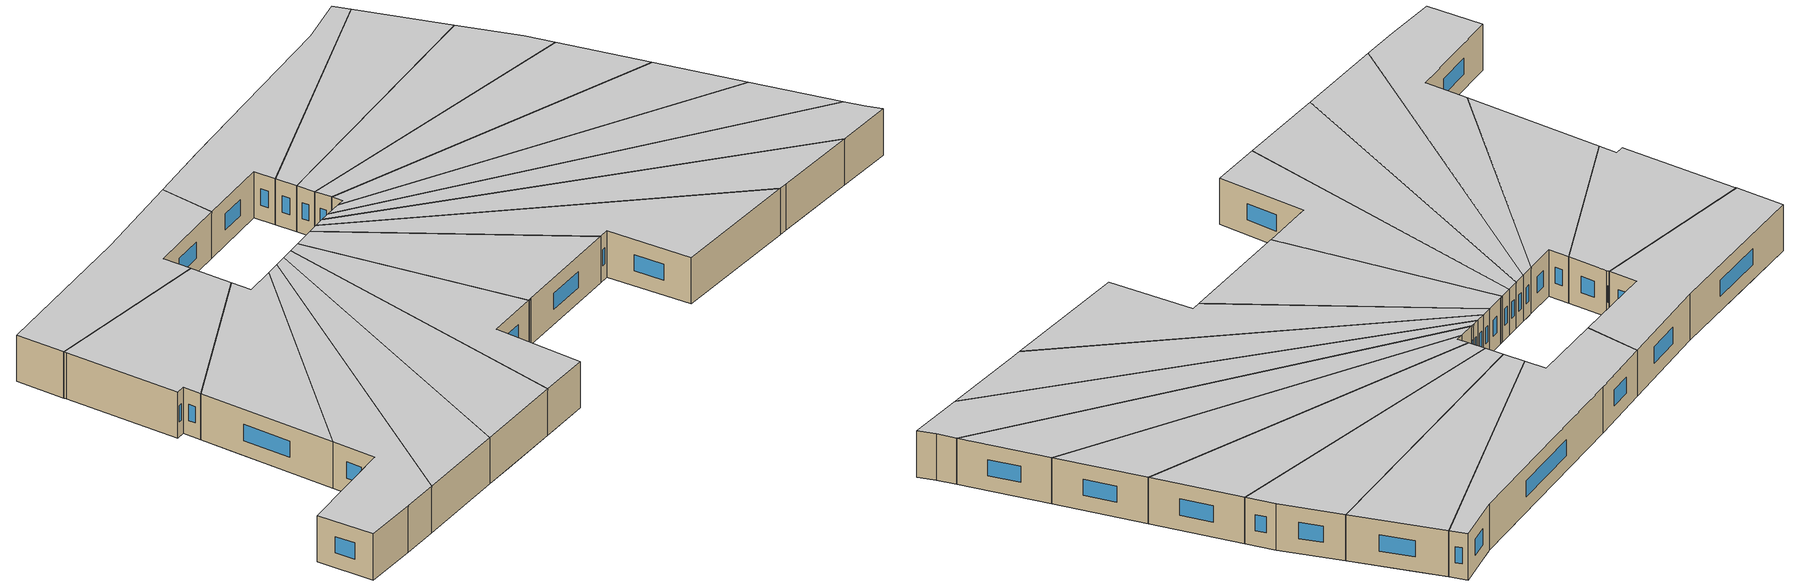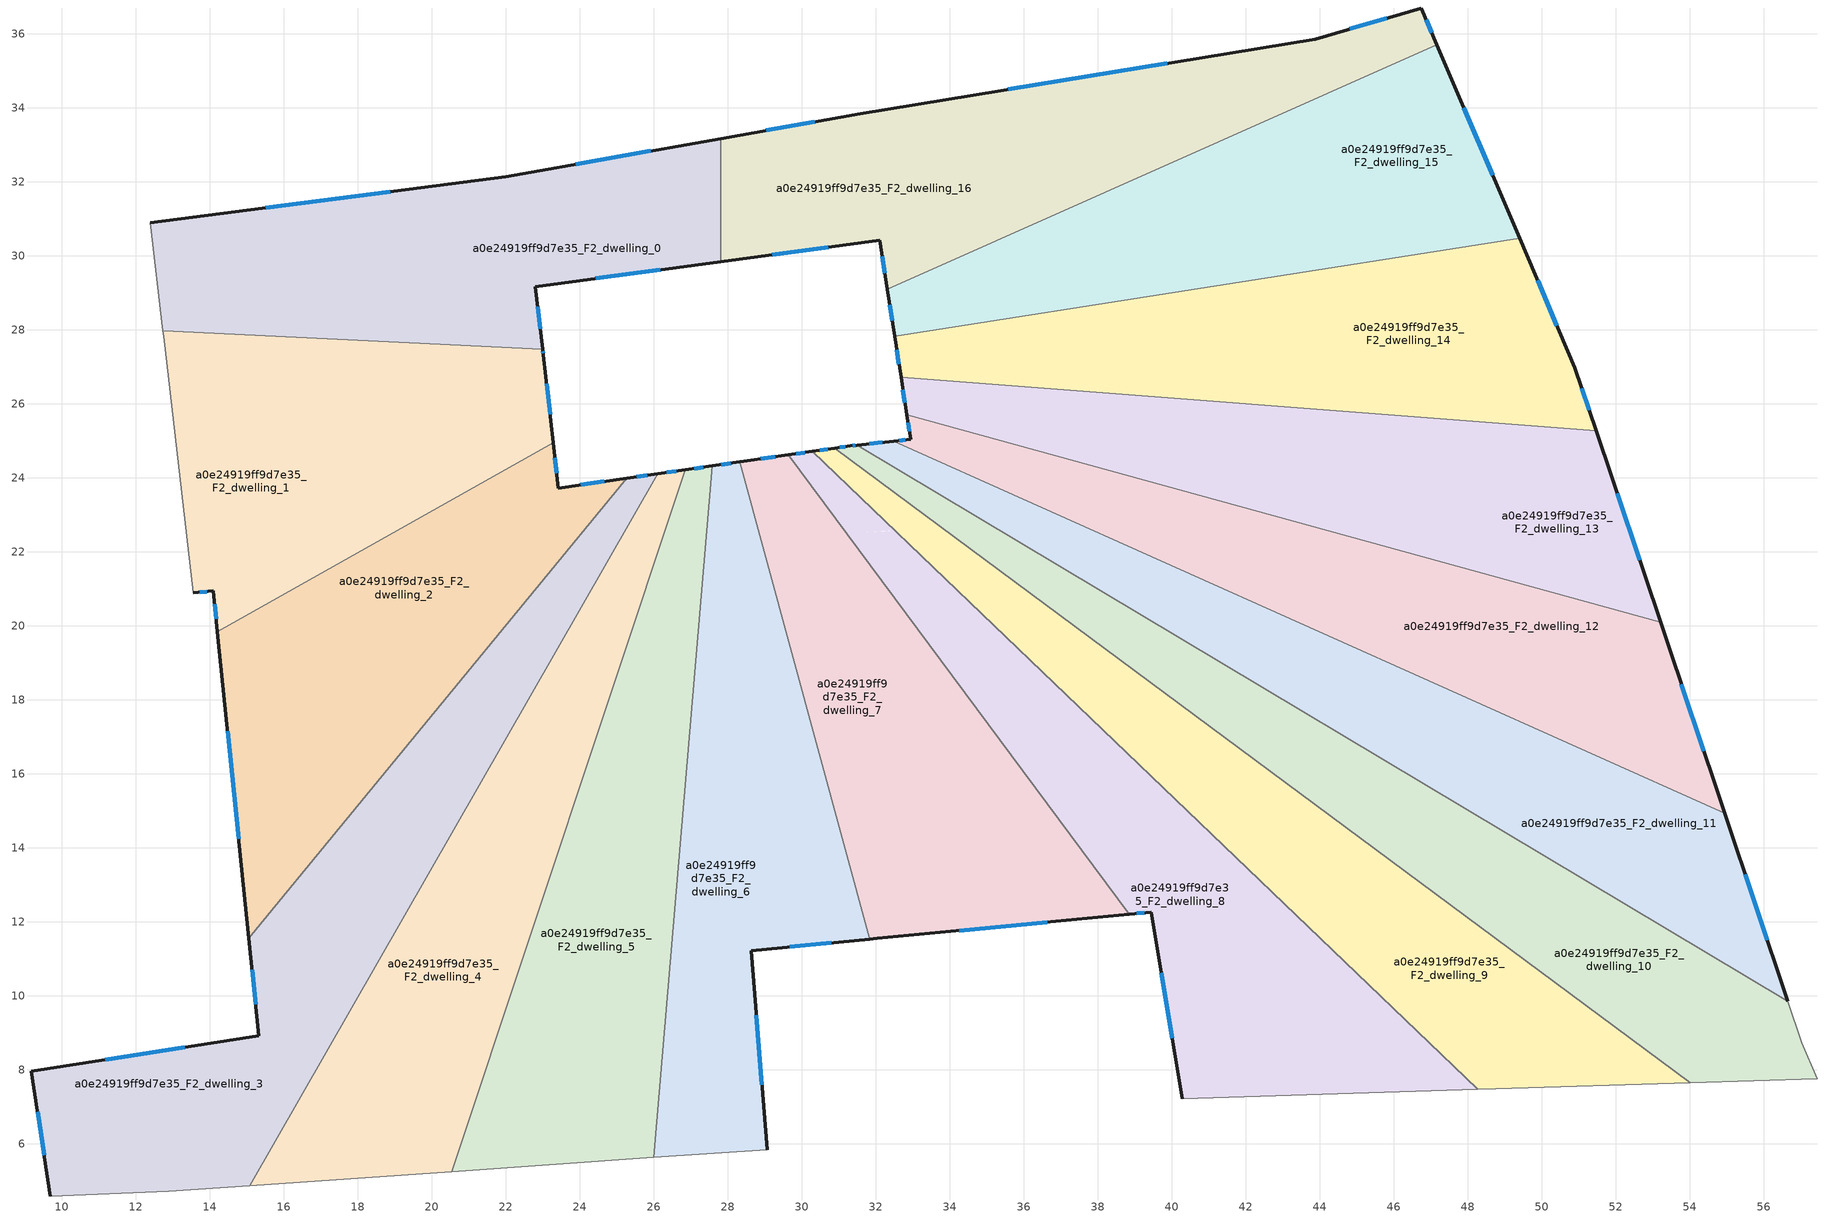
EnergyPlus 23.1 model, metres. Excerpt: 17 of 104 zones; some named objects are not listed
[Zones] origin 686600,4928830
a0e24919ff9d7e35_F2_dwelling_0
 floor to a0e24919ff9d7e35_F1_dwelling_4 (EU_floor_Construction): 26.45,32.93 26.67,29.69 22.8,29.17 22.99,27.47 20.85,27.58 20.55,31.95 21.99,32.14 z6
 floor to a0e24919ff9d7e35_F1_dwelling_0 (EU_floor_Construction): 16.49,31.42 16.74,27.77 12.73,27.97 12.39,30.89 z6
 floor to a0e24919ff9d7e35_F1_dwelling_8 (EU_floor_Construction): 27.81,33.17 27.81,29.84 26.67,29.69 26.45,32.93 z6
 floor to a0e24919ff9d7e35_F1_dwelling_2 (EU_floor_Construction): 20.55,31.95 20.85,27.58 16.74,27.77 16.49,31.42 z6
 wall outside (EU_wall_Construction): 27.81,33.17 21.99,32.14 12.39,30.89 / 22.99,27.47 22.8,29.17 27.81,29.84 z6:9
 wall to a0e24919ff9d7e35_F2_dwelling_16 (EU_wall_Construction): 27.81,29.84 27.81,33.17 z6:9
 wall to a0e24919ff9d7e35_F2_dwelling_1 (EU_wall_Construction): 12.73,27.97 22.99,27.47 z6:9
 wall adiabatic (EU_wall_Construction): 12.39,30.89 12.73,27.97 z6:9
 window (EU_Window_Construction): 18.87,31.73 15.52,31.3 / 25.92,32.84 23.88,32.48 / 24.43,29.39 26.18,29.62 / 22.93,28.02 22.86,28.62 z6.98:8.02
 ceiling to a0e24919ff9d7e35_F3_dwelling_0 (EU_floor_Construction): 27.81,29.84 27.81,33.17 21.99,32.14 12.39,30.89 12.73,27.97 22.99,27.47 22.8,29.17 z9
a0e24919ff9d7e35_F2_dwelling_1
 floor to a0e24919ff9d7e35_F1_dwelling_0 (EU_floor_Construction): 16.74,27.77 17.17,21.5 14.21,19.83 14.09,20.94 13.55,20.89 12.75,27.82 12.73,27.97 z6
 floor to a0e24919ff9d7e35_F1_dwelling_2 (EU_floor_Construction): 20.85,27.58 21.11,23.72 17.17,21.5 16.74,27.77 z6
 floor to a0e24919ff9d7e35_F1_dwelling_4 (EU_floor_Construction): 22.99,27.47 23,27.42 23.28,24.94 21.11,23.72 20.85,27.58 z6
 wall outside (EU_wall_Construction): 23.28,24.94 23.01,27.32 22.99,27.47 / 13.55,20.89 14.09,20.94 14.21,19.83 z6:9
 wall adiabatic (EU_wall_Construction): 12.73,27.97 12.75,27.82 13.55,20.89 z6:9
 wall to a0e24919ff9d7e35_F2_dwelling_2 (EU_wall_Construction): 14.21,19.83 23.28,24.94 z6:9
 window (EU_Window_Construction): 23.01,27.37 23,27.42 / 23.2,25.72 23.1,26.55 / 14.13,20.58 14.17,20.19 / 13.73,20.91 13.92,20.92 z6.98:8.02
 ceiling to a0e24919ff9d7e35_F3_dwelling_1 (EU_floor_Construction): 23.28,24.94 23.01,27.32 22.99,27.47 12.73,27.97 12.75,27.82 13.55,20.89 14.09,20.94 14.21,19.83 z9
a0e24919ff9d7e35_F2_dwelling_10
 floor to a0e24919ff9d7e35_F1_dwelling_17 (EU_floor_Construction): 56.65,9.85 57.03,8.73 57.45,7.75 54.02,7.65 49.45,11.04 49.23,14.29 z6
 floor to a0e24919ff9d7e35_F1_dwelling_16 (EU_floor_Construction): 49.23,14.29 49.45,11.04 45.47,13.99 45.28,16.65 z6
 floor to a0e24919ff9d7e35_F1_dwelling_13 (EU_floor_Construction): 45.28,16.65 45.47,13.99 41.43,16.99 41.29,19.03 z6
 floor to a0e24919ff9d7e35_F1_dwelling_11 (EU_floor_Construction): 41.29,19.03 41.43,16.99 36.89,20.35 36.79,21.72 z6
 floor to a0e24919ff9d7e35_F1_dwelling_9 (EU_floor_Construction): 35.07,22.75 33.78,22.66 31.95,24.02 32.84,24.08 z6
 floor adiabatic (EU_floor_Construction): 35.07,22.75 32.84,24.08 31.95,24.02 30.89,24.8 31.31,24.86 31.5,24.88 36.79,21.72 36.89,20.35 33.78,22.66 z6
 wall outside (EU_wall_Construction): 31.5,24.88 31.31,24.86 30.89,24.8 z6:9
 wall adiabatic (EU_wall_Construction): 54.02,7.65 57.45,7.75 57.03,8.73 56.66,9.85 z6:9
 wall to a0e24919ff9d7e35_F2_dwelling_9 (EU_wall_Construction): 30.89,24.8 54.02,7.65 z6:9
 wall to a0e24919ff9d7e35_F2_dwelling_11 (EU_wall_Construction): 56.66,9.85 31.5,24.88 z6:9
 window (EU_Window_Construction): 31.18,24.84 31.03,24.82 / 31.44,24.87 31.37,24.87 z6.98:8.02
 ceiling to a0e24919ff9d7e35_F3_dwelling_10 (EU_floor_Construction): 57.45,7.75 57.03,8.73 56.66,9.85 31.5,24.88 31.31,24.86 30.89,24.8 54.02,7.65 z9
a0e24919ff9d7e35_F2_dwelling_11
 floor to a0e24919ff9d7e35_F1_dwelling_16 (EU_floor_Construction): 52.88,15.86 49.14,15.6 49.23,14.29 45.28,16.65 45.19,18.01 47.69,18.18 z6
 floor to a0e24919ff9d7e35_F1_dwelling_17 (EU_floor_Construction): 54.95,14.93 56.65,9.85 49.23,14.29 49.14,15.6 52.88,15.86 z6
 floor to a0e24919ff9d7e35_F1_dwelling_15 (EU_floor_Construction): 47.69,18.18 45.19,18.01 45.1,19.34 z6
 floor to a0e24919ff9d7e35_F1_dwelling_9 (EU_floor_Construction): 37.18,22.89 35.07,22.75 32.84,24.08 34.3,24.18 z6
 floor to a0e24919ff9d7e35_F1_dwelling_13 (EU_floor_Construction): 45.1,19.34 45.28,16.65 41.29,19.03 41.15,21.11 z6
 floor to a0e24919ff9d7e35_F1_dwelling_11 (EU_floor_Construction): 41.15,21.11 41.29,19.03 36.79,21.72 36.76,22.21 38.43,22.33 z6
 floor to a0e24919ff9d7e35_F1_dwelling_10 (EU_floor_Construction): 38.43,22.33 36.76,22.21 36.79,21.72 35.07,22.75 37.18,22.89 z6
 floor to a0e24919ff9d7e35_F1_dwelling_8 (EU_floor_Construction): 34.3,24.18 32.84,24.08 31.5,24.88 32.49,24.99 z6
 wall outside (EU_wall_Construction): 32.49,24.99 31.5,24.88 / 56.66,9.85 54.95,14.93 z6:9
 wall to a0e24919ff9d7e35_F2_dwelling_12 (EU_wall_Construction): 54.95,14.93 32.49,24.99 z6:9
 window (EU_Window_Construction): 32.17,24.95 31.82,24.92 / 56.1,11.5 55.5,13.28 z6.98:8.02
 ceiling to a0e24919ff9d7e35_F3_dwelling_11 (EU_floor_Construction): 56.66,9.85 54.95,14.93 32.49,24.99 31.5,24.88 z9
a0e24919ff9d7e35_F2_dwelling_12
 floor to a0e24919ff9d7e35_F1_dwelling_15 (EU_floor_Construction): 53.21,20.09 53.72,18.59 47.69,18.18 45.1,19.34 44.94,21.63 47.09,21.78 z6
 floor to a0e24919ff9d7e35_F1_dwelling_16 (EU_floor_Construction): 53.72,18.59 54.6,15.97 52.88,15.86 47.69,18.18 z6
 floor to a0e24919ff9d7e35_F1_dwelling_9 (EU_floor_Construction): 40.99,23.46 41.01,23.15 37.18,22.89 34.3,24.18 36.61,24.34 36.59,24.67 z6
 floor to a0e24919ff9d7e35_F1_dwelling_17 (EU_floor_Construction): 54.6,15.97 54.95,14.93 52.88,15.86 z6
 floor to a0e24919ff9d7e35_F1_dwelling_12 (EU_floor_Construction): 44.89,22.38 44.95,21.58 41.13,21.32 40.99,23.46 z6
 floor to a0e24919ff9d7e35_F1_dwelling_11 (EU_floor_Construction): 41.05,22.51 41.15,21.11 38.43,22.33 z6
 floor to a0e24919ff9d7e35_F1_dwelling_8 (EU_floor_Construction): 36.59,24.67 36.61,24.34 34.3,24.18 32.49,24.99 32.94,25.04 32.84,25.7 z6
 floor to a0e24919ff9d7e35_F1_dwelling_13 (EU_floor_Construction): 44.95,21.58 45.1,19.34 41.15,21.11 41.13,21.32 z6
 floor to a0e24919ff9d7e35_F1_dwelling_10 (EU_floor_Construction): 41.01,23.15 41.05,22.51 38.43,22.33 37.18,22.89 z6
 floor to a0e24919ff9d7e35_F1_dwelling_14 (EU_floor_Construction): 47.09,21.78 44.94,21.63 44.89,22.38 z6
 wall outside (EU_wall_Construction): 32.84,25.7 32.94,25.04 32.49,24.99 / 54.95,14.93 53.21,20.09 z6:9
 wall to a0e24919ff9d7e35_F2_dwelling_13 (EU_wall_Construction): 53.21,20.09 32.84,25.7 z6:9
 window (EU_Window_Construction): 32.8,25.02 32.64,25.01 / 32.87,25.49 32.91,25.26 / 54.38,16.61 53.78,18.41 z6.98:8.02
 ceiling to a0e24919ff9d7e35_F3_dwelling_12 (EU_floor_Construction): 54.95,14.93 53.21,20.09 32.84,25.7 32.94,25.04 32.49,24.99 z9
a0e24919ff9d7e35_F2_dwelling_13
 floor to a0e24919ff9d7e35_F1_dwelling_15 (EU_floor_Construction): 51.47,25.27 53.21,20.09 47.09,21.78 48.71,21.89 48.46,25.5 z6
 floor to a0e24919ff9d7e35_F1_dwelling_9 (EU_floor_Construction): 40.81,26.09 40.99,23.46 36.59,24.67 36.47,26.42 z6
 floor adiabatic (EU_floor_Construction): 36.47,26.42 36.59,24.67 32.84,25.7 32.69,26.71 z6; 44.66,25.79 44.89,22.38 40.99,23.46 40.81,26.09 z6
 floor to a0e24919ff9d7e35_F1_dwelling_14 (EU_floor_Construction): 48.46,25.5 48.71,21.89 47.09,21.78 44.89,22.38 44.66,25.79 z6
 wall outside (EU_wall_Construction): 32.69,26.71 32.84,25.7 / 53.21,20.09 51.47,25.27 z6:9
 wall to a0e24919ff9d7e35_F2_dwelling_14 (EU_wall_Construction): 51.47,25.27 32.69,26.71 z6:9
 window (EU_Window_Construction): 32.74,26.38 32.79,26.03 / 52.65,21.77 52.04,23.59 z6.98:8.02
 ceiling to a0e24919ff9d7e35_F3_dwelling_13 (EU_floor_Construction): 53.21,20.09 51.47,25.27 32.69,26.71 32.84,25.7 z9
a0e24919ff9d7e35_F2_dwelling_14
 floor to a0e24919ff9d7e35_F1_dwelling_9 (EU_floor_Construction): 40.6,29.09 40.81,26.09 36.47,26.42 36.34,28.42 z6
 floor to a0e24919ff9d7e35_F1_dwelling_12 (EU_floor_Construction): 44.39,29.69 44.66,25.79 40.81,26.09 40.6,29.09 z6
 floor to a0e24919ff9d7e35_F1_dwelling_14 (EU_floor_Construction): 48.14,30.27 48.46,25.5 44.66,25.79 44.4,29.69 z6
 floor to a0e24919ff9d7e35_F1_dwelling_8 (EU_floor_Construction): 36.34,28.42 36.47,26.42 32.69,26.71 32.51,27.83 z6
 floor to a0e24919ff9d7e35_F1_dwelling_15 (EU_floor_Construction): 49.4,30.47 50.9,26.97 51.47,25.27 48.46,25.5 48.14,30.27 z6
 wall outside (EU_wall_Construction): 32.51,27.83 32.69,26.71 / 51.47,25.27 50.9,26.97 49.41,30.47 z6:9
 wall to a0e24919ff9d7e35_F2_dwelling_15 (EU_wall_Construction): 49.41,30.47 32.51,27.83 z6:9
 window (EU_Window_Construction): 32.57,27.46 32.63,27.07 / 50.42,28.11 49.89,29.33 / 51.29,25.82 51.09,26.42 z6.98:8.02
 ceiling to a0e24919ff9d7e35_F3_dwelling_14 (EU_floor_Construction): 51.47,25.27 50.9,26.97 49.41,30.47 32.51,27.83 32.69,26.71 z9
a0e24919ff9d7e35_F2_dwelling_15
 floor to a0e24919ff9d7e35_F1_dwelling_12 (EU_floor_Construction): 44.08,34.33 44.39,29.69 40.6,29.09 40.36,32.68 z6
 floor to a0e24919ff9d7e35_F1_dwelling_14 (EU_floor_Construction): 47.17,35.71 47.88,34.04 48.14,30.27 44.4,29.69 44.08,34.33 z6
 floor to a0e24919ff9d7e35_F1_dwelling_9 (EU_floor_Construction): 40.36,32.68 40.6,29.09 36.34,28.42 36.17,30.81 z6
 floor to a0e24919ff9d7e35_F1_dwelling_15 (EU_floor_Construction): 47.88,34.04 49.4,30.47 48.14,30.27 z6
 floor to a0e24919ff9d7e35_F1_dwelling_8 (EU_floor_Construction): 36.17,30.81 36.34,28.42 32.51,27.83 32.32,29.09 z6
 wall outside (EU_wall_Construction): 32.32,29.09 32.51,27.83 / 49.41,30.47 47.17,35.71 z6:9
 wall to a0e24919ff9d7e35_F2_dwelling_16 (EU_wall_Construction): 47.17,35.71 32.32,29.09 z6:9
 window (EU_Window_Construction): 32.38,28.68 32.45,28.24 / 48.68,32.18 47.89,34.01 z6.98:8.02
 ceiling to a0e24919ff9d7e35_F3_dwelling_15 (EU_floor_Construction): 49.41,30.47 47.17,35.71 32.32,29.09 32.51,27.83 z9
a0e24919ff9d7e35_F2_dwelling_16
 floor to a0e24919ff9d7e35_F1_dwelling_8 (EU_floor_Construction): 35.92,34.55 36.17,30.81 32.32,29.09 32.11,30.42 27.81,29.84 27.81,33.17 31.58,33.84 z6
 floor to a0e24919ff9d7e35_F1_dwelling_12 (EU_floor_Construction): 43.97,35.89 44.08,34.33 40.36,32.68 40.18,35.25 43.88,35.86 43.95,35.88 z6
 floor to a0e24919ff9d7e35_F1_dwelling_9 (EU_floor_Construction): 40.18,35.25 40.36,32.68 36.17,30.81 35.92,34.55 z6
 floor to a0e24919ff9d7e35_F1_dwelling_14 (EU_floor_Construction): 46.74,36.7 47.17,35.71 44.08,34.33 43.97,35.89 z6
 wall outside (EU_wall_Construction): 27.81,29.84 32.11,30.42 32.32,29.09 / 47.17,35.71 46.74,36.7 43.88,35.86 31.58,33.84 27.81,33.17 z6:9
 window (EU_Window_Construction): 32.18,29.99 32.25,29.53 / 29.21,30.03 30.71,30.23 / 30.36,33.62 29.04,33.39 / 39.88,35.2 35.58,34.5 / 45.81,36.43 44.81,36.13 / 47.03,36.03 46.88,36.38 z6.98:8.02
 ceiling to a0e24919ff9d7e35_F3_dwelling_16 (EU_floor_Construction): 47.17,35.71 46.74,36.7 43.88,35.86 31.58,33.84 27.81,33.17 27.81,29.84 32.11,30.42 32.32,29.09 z9
a0e24919ff9d7e35_F2_dwelling_2
 floor to a0e24919ff9d7e35_F1_dwelling_2 (EU_floor_Construction): 21.11,23.72 21.41,19.3 20.8,18.55 17.39,18.32 17.17,21.5 z6
 floor to a0e24919ff9d7e35_F1_dwelling_0 (EU_floor_Construction): 20.8,18.55 20.09,17.68 14.47,17.3 14.21,19.83 17.17,21.5 17.39,18.32 z6
 floor to a0e24919ff9d7e35_F1_dwelling_4 (EU_floor_Construction): 25.26,23.99 21.41,19.3 21.11,23.72 23.28,24.94 23.42,23.72 z6
 floor to a0e24919ff9d7e35_F1_dwelling_1 (EU_floor_Construction): 17.52,16.38 17.63,14.7 15.05,11.55 14.58,16.18 z6
 floor to a0e24919ff9d7e35_F1_dwelling_3 (EU_floor_Construction): 20.09,17.68 17.63,14.7 17.52,16.38 14.58,16.18 14.47,17.3 z6
 wall outside (EU_wall_Construction): 14.21,19.83 15.05,11.55 / 25.26,23.99 23.42,23.72 23.28,24.94 z6:9
 wall to a0e24919ff9d7e35_F2_dwelling_3 (EU_wall_Construction): 15.05,11.55 25.26,23.99 z6:9
 window (EU_Window_Construction): 14.48,17.14 14.78,14.25 / 23.38,24.12 23.33,24.54 / 24.66,23.9 24.02,23.81 z6.98:8.02
 ceiling to a0e24919ff9d7e35_F3_dwelling_2 (EU_floor_Construction): 15.05,11.55 25.26,23.99 23.42,23.72 23.28,24.94 14.21,19.83 z9
a0e24919ff9d7e35_F2_dwelling_3
 floor to a0e24919ff9d7e35_F1_dwelling_1 (EU_floor_Construction): 17.63,14.7 17.96,9.9 15.08,4.86 12.88,4.71 9.69,4.58 9.17,7.95 15.32,8.91 15.05,11.55 z6
 floor to a0e24919ff9d7e35_F1_dwelling_3 (EU_floor_Construction): 21.51,17.78 21.62,16.28 17.96,9.9 17.63,14.7 20.09,17.68 z6
 floor to a0e24919ff9d7e35_F1_dwelling_2 (EU_floor_Construction): 21.41,19.3 21.46,18.6 20.8,18.55 z6
 floor to a0e24919ff9d7e35_F1_dwelling_0 (EU_floor_Construction): 21.46,18.6 21.51,17.78 20.09,17.68 20.8,18.55 z6
 floor to a0e24919ff9d7e35_F1_dwelling_4 (EU_floor_Construction): 25.61,24.04 25.66,23.33 22.26,17.4 21.54,17.35 21.41,19.3 25.26,23.99 z6
 floor to a0e24919ff9d7e35_F1_dwelling_6 (EU_floor_Construction): 26.1,24.11 25.66,23.33 25.61,24.04 z6
 floor to a0e24919ff9d7e35_F1_dwelling_5 (EU_floor_Construction): 22.26,17.4 21.62,16.28 21.54,17.35 z6
 wall outside (EU_wall_Construction): 15.05,11.55 15.32,8.91 9.17,7.95 9.69,4.58 / 26.1,24.11 25.26,23.99 z6:9
 wall to a0e24919ff9d7e35_F2_dwelling_4 (EU_wall_Construction): 15.08,4.86 26.1,24.11 z6:9
 wall adiabatic (EU_wall_Construction): 9.69,4.58 12.88,4.71 15.08,4.86 z6:9
 window (EU_Window_Construction): 15.14,10.69 15.23,9.77 / 25.83,24.07 25.54,24.03 / 9.34,6.86 9.52,5.68 / 13.32,8.6 11.17,8.26 z6.98:8.02
 ceiling to a0e24919ff9d7e35_F3_dwelling_3 (EU_floor_Construction): 15.08,4.86 26.1,24.11 25.26,23.99 15.05,11.55 15.32,8.91 9.17,7.95 9.69,4.58 12.88,4.71 z9
a0e24919ff9d7e35_F2_dwelling_4
 floor to a0e24919ff9d7e35_F1_dwelling_3 (EU_floor_Construction): 21.62,16.28 22.06,9.8 20.54,5.25 18.29,5.09 17.96,9.9 z6
 floor to a0e24919ff9d7e35_F1_dwelling_1 (EU_floor_Construction): 17.96,9.9 18.29,5.09 15.08,4.86 z6
 floor to a0e24919ff9d7e35_F1_dwelling_5 (EU_floor_Construction): 24.64,17.56 22.06,9.8 21.62,16.28 22.26,17.4 z6
 floor to a0e24919ff9d7e35_F1_dwelling_4 (EU_floor_Construction): 25.66,23.33 25.81,21.07 24.64,17.56 22.26,17.4 z6
 floor to a0e24919ff9d7e35_F1_dwelling_6 (EU_floor_Construction): 26.85,24.22 25.81,21.07 25.66,23.33 26.1,24.11 z6
 wall outside (EU_wall_Construction): 26.85,24.22 26.1,24.11 z6:9
 wall to a0e24919ff9d7e35_F2_dwelling_5 (EU_wall_Construction): 20.54,5.25 26.85,24.22 z6:9
 wall adiabatic (EU_wall_Construction): 15.08,4.86 20.54,5.25 z6:9
 window (EU_Window_Construction): 26.61,24.18 26.35,24.14 z6.98:8.02
 ceiling to a0e24919ff9d7e35_F3_dwelling_4 (EU_floor_Construction): 20.54,5.25 26.85,24.22 26.1,24.11 15.08,4.86 z9
a0e24919ff9d7e35_F2_dwelling_5
 floor to a0e24919ff9d7e35_F1_dwelling_5 (EU_floor_Construction): 25.74,17.63 26.31,9.28 26.01,5.63 22.36,5.37 22.06,9.8 24.64,17.56 z6
 floor to a0e24919ff9d7e35_F1_dwelling_6 (EU_floor_Construction): 27.58,24.32 26.31,9.28 25.74,17.63 26.04,17.65 25.81,21.07 26.85,24.22 z6
 floor to a0e24919ff9d7e35_F1_dwelling_3 (EU_floor_Construction): 22.06,9.8 22.36,5.37 20.54,5.25 z6
 floor to a0e24919ff9d7e35_F1_dwelling_4 (EU_floor_Construction): 25.81,21.07 26.04,17.65 24.64,17.56 z6
 wall outside (EU_wall_Construction): 27.58,24.32 26.85,24.22 z6:9
 wall to a0e24919ff9d7e35_F2_dwelling_6 (EU_wall_Construction): 26.01,5.63 27.58,24.32 z6:9
 wall adiabatic (EU_wall_Construction): 20.54,5.25 26.01,5.63 z6:9
 window (EU_Window_Construction): 27.34,24.29 27.09,24.25 z6.98:8.02
 ceiling to a0e24919ff9d7e35_F3_dwelling_5 (EU_floor_Construction): 26.01,5.63 27.58,24.32 26.85,24.22 20.54,5.25 z9
a0e24919ff9d7e35_F2_dwelling_6
 floor to a0e24919ff9d7e35_F1_dwelling_6 (EU_floor_Construction): 28.23,24.41 29.13,11.27 29.08,11.26 28.63,11.22 29.06,5.84 26.56,5.67 26.31,9.28 27.58,24.32 z6
 floor to a0e24919ff9d7e35_F1_dwelling_5 (EU_floor_Construction): 26.31,9.28 26.56,5.67 26.01,5.63 z6
 floor to a0e24919ff9d7e35_F1_dwelling_7 (EU_floor_Construction): 28.33,24.43 31.84,11.53 29.18,11.27 29.13,11.27 28.23,24.41 28.28,24.42 z6
 wall outside (EU_wall_Construction): 28.33,24.43 27.58,24.32 / 29.06,5.84 28.63,11.22 31.84,11.53 z6:9
 wall to a0e24919ff9d7e35_F2_dwelling_7 (EU_wall_Construction): 31.84,11.53 28.33,24.43 z6:9
 wall adiabatic (EU_wall_Construction): 26.01,5.63 29.06,5.84 z6:9
 window (EU_Window_Construction): 28.08,24.39 27.82,24.36 / 29.67,11.32 30.79,11.43 / 28.92,7.59 28.77,9.47 z6.98:8.02
 ceiling to a0e24919ff9d7e35_F3_dwelling_6 (EU_floor_Construction): 29.06,5.84 28.63,11.22 31.84,11.53 28.33,24.43 27.58,24.32 26.01,5.63 z9
a0e24919ff9d7e35_F2_dwelling_7
 floor to a0e24919ff9d7e35_F1_dwelling_7 (EU_floor_Construction): 29.64,24.62 32.38,20.93 33.01,11.64 31.84,11.53 28.33,24.43 z6
 floor to a0e24919ff9d7e35_F1_dwelling_10 (EU_floor_Construction): 32.38,20.93 37.3,14.3 37.45,12.07 33.01,11.64 z6
 floor to a0e24919ff9d7e35_F1_dwelling_11 (EU_floor_Construction): 37.3,14.3 38.86,12.2 37.45,12.07 z6
 wall outside (EU_wall_Construction): 29.64,24.62 28.53,24.46 28.43,24.44 28.33,24.43 / 31.84,11.53 31.94,11.54 32.04,11.55 38.86,12.2 z6:9
 wall to a0e24919ff9d7e35_F2_dwelling_8 (EU_wall_Construction): 38.86,12.2 29.64,24.62 z6:9
 window (EU_Window_Construction): 29.28,24.57 28.89,24.51 / 34.26,11.76 36.64,11.99 z6.98:8.02
 ceiling to a0e24919ff9d7e35_F3_dwelling_7 (EU_floor_Construction): 38.86,12.2 29.64,24.62 28.53,24.46 28.43,24.44 28.33,24.43 31.84,11.53 31.94,11.54 32.04,11.55 z9
a0e24919ff9d7e35_F2_dwelling_8
 floor to a0e24919ff9d7e35_F1_dwelling_11 (EU_floor_Construction): 41.64,13.83 42.09,7.27 40.28,7.21 39.45,12.26 38.86,12.2 37.3,14.3 37.03,18.25 z6
 floor to a0e24919ff9d7e35_F1_dwelling_10 (EU_floor_Construction): 37.03,18.25 37.3,14.3 32.38,20.93 32.27,22.56 32.52,22.57 z6
 floor to a0e24919ff9d7e35_F1_dwelling_13 (EU_floor_Construction): 45.74,9.9 45.91,7.4 42.09,7.27 41.64,13.83 z6
 floor to a0e24919ff9d7e35_F1_dwelling_7 (EU_floor_Construction): 31.5,23.55 31.56,22.61 31.57,22.51 32.27,22.56 32.38,20.93 29.64,24.62 30.29,24.71 z6
 floor adiabatic (EU_floor_Construction): 48.28,7.47 45.91,7.4 45.74,9.9 z6
 floor to a0e24919ff9d7e35_F1_dwelling_9 (EU_floor_Construction): 32.52,22.57 31.57,22.51 31.5,23.55 z6
 wall outside (EU_wall_Construction): 38.86,12.2 39.45,12.26 40.28,7.21 / 30.29,24.71 29.64,24.62 z6:9
 wall to a0e24919ff9d7e35_F2_dwelling_9 (EU_wall_Construction): 48.28,7.47 30.29,24.71 z6:9
 wall adiabatic (EU_wall_Construction): 40.28,7.21 48.28,7.47 z6:9
 window (EU_Window_Construction): 39.05,12.22 39.26,12.24 / 30.08,24.68 29.85,24.65 / 39.72,10.62 40.01,8.85 z6.98:8.02
 ceiling to a0e24919ff9d7e35_F3_dwelling_8 (EU_floor_Construction): 48.28,7.47 30.29,24.71 29.64,24.62 38.86,12.2 39.45,12.26 40.28,7.21 z9
a0e24919ff9d7e35_F2_dwelling_9
 floor to a0e24919ff9d7e35_F1_dwelling_13 (EU_floor_Construction): 45.47,13.99 45.74,9.9 41.64,13.83 41.43,16.99 z6
 floor to a0e24919ff9d7e35_F1_dwelling_17 (EU_floor_Construction): 54.02,7.65 49.69,7.52 49.45,11.04 z6
 floor to a0e24919ff9d7e35_F1_dwelling_10 (EU_floor_Construction): 36.89,20.35 37.03,18.25 32.52,22.57 33.78,22.66 z6
 floor to a0e24919ff9d7e35_F1_dwelling_16 (EU_floor_Construction): 49.45,11.04 49.69,7.52 48.76,7.49 48.28,7.47 45.74,9.9 45.47,13.99 z6
 floor to a0e24919ff9d7e35_F1_dwelling_9 (EU_floor_Construction): 33.78,22.66 32.52,22.57 31.5,23.55 31.47,23.99 31.95,24.02 z6
 floor to a0e24919ff9d7e35_F1_dwelling_11 (EU_floor_Construction): 41.43,16.99 41.64,13.83 37.03,18.25 36.89,20.35 z6
 floor to a0e24919ff9d7e35_F1_dwelling_7 (EU_floor_Construction): 31.44,24.39 31.5,23.55 30.29,24.71 30.89,24.8 z6
 floor to a0e24919ff9d7e35_F1_dwelling_8 (EU_floor_Construction): 31.95,24.02 31.47,23.99 31.44,24.39 z6
 wall outside (EU_wall_Construction): 30.89,24.8 30.29,24.71 z6:9
 wall adiabatic (EU_wall_Construction): 48.28,7.47 48.76,7.49 54.02,7.65 z6:9
 window (EU_Window_Construction): 30.7,24.77 30.49,24.74 z6.98:8.02
 ceiling to a0e24919ff9d7e35_F3_dwelling_9 (EU_floor_Construction): 54.02,7.65 30.89,24.8 30.29,24.71 48.28,7.47 48.76,7.49 z9
[Building]
EU S2 Campaign: North Axis=0; Terrain=City; Solar Distribution=FullExterior
[Site:Location]
Bologna: Latitude=44.5; Longitude=11.25; Time Zone=1; Elevation=37
[SizingPeriod:WeatherFileDays]
AnnualSizingPeriod: Begin Month=1; Begin Day of Month=1; End Month=12; End Day of Month=31; Day of Week for Start Day=Monday; Use Weather File Daylight Saving Period=No; Use Weather File Rain and Snow Indicators=No
[MATERIAL]
EU_InternalMass_Material: Roughness=MediumRough; Thickness=0.1; Conductivity=1; Density=1800; Specific Heat=900; Thermal Absorptance=0.9; Solar Absorptance=0.7; Visible Absorptance=0.7
[MATERIAL:NOMASS] Roughness=MediumRough; Thermal Absorptance=0.9; Solar Absorptance=0.7; Visible Absorptance=0.7
Name | Thermal Resistance
EU_wall_NoMass | 0.905828
EU_floor_NoMass | 0.67114
[WINDOWMATERIAL:SIMPLEGLAZINGSYSTEM]
EU_Window_SimpleGlazing: UFactor=4.52486; Solar Heat Gain Coefficient=0.85; Visible Transmittance=0.85
[CONSTRUCTION]
EU_wall_Construction: EU_wall_NoMass
EU_floor_Construction: EU_floor_NoMass
EU_Window_Construction: EU_Window_SimpleGlazing
EU_InternalMass_Construction: EU_InternalMass_Material
[ZONE] Type=1; Multiplier=1; Ceiling Height=autocalculate; Floor Area=autocalculate; Part of Total Floor Area=Yes
Name | Volume
a0e24919ff9d7e35_F2_dwelling_0 | 167.191
a0e24919ff9d7e35_F2_dwelling_1 | 165.529
a0e24919ff9d7e35_F2_dwelling_10 | 171.903
a0e24919ff9d7e35_F2_dwelling_11 | 171.829
a0e24919ff9d7e35_F2_dwelling_12 | 171.807
a0e24919ff9d7e35_F2_dwelling_13 | 171.837
a0e24919ff9d7e35_F2_dwelling_14 | 171.811
a0e24919ff9d7e35_F2_dwelling_15 | 171.795
a0e24919ff9d7e35_F2_dwelling_16 | 171.854
a0e24919ff9d7e35_F2_dwelling_2 | 167.367
a0e24919ff9d7e35_F2_dwelling_3 | 187.255
a0e24919ff9d7e35_F2_dwelling_4 | 171.793
a0e24919ff9d7e35_F2_dwelling_5 | 171.841
a0e24919ff9d7e35_F2_dwelling_6 | 163.792
a0e24919ff9d7e35_F2_dwelling_7 | 166.583
a0e24919ff9d7e35_F2_dwelling_8 | 185.098
a0e24919ff9d7e35_F2_dwelling_9 | 171.761
[INTERNALMASS] Construction=EU_InternalMass_Construction
Name | Zone or ZoneList | Surface Area
a0e24919ff9d7e35_F2_dwelling_0_EU_InternalMass | a0e24919ff9d7e35_F2_dwelling_0 | 55.731
a0e24919ff9d7e35_F2_dwelling_1_EU_InternalMass | a0e24919ff9d7e35_F2_dwelling_1 | 55.1736
a0e24919ff9d7e35_F2_dwelling_2_EU_InternalMass | a0e24919ff9d7e35_F2_dwelling_2 | 55.7892
a0e24919ff9d7e35_F2_dwelling_3_EU_InternalMass | a0e24919ff9d7e35_F2_dwelling_3 | 62.4137
a0e24919ff9d7e35_F2_dwelling_4_EU_InternalMass | a0e24919ff9d7e35_F2_dwelling_4 | 57.2642
a0e24919ff9d7e35_F2_dwelling_5_EU_InternalMass | a0e24919ff9d7e35_F2_dwelling_5 | 57.2804
a0e24919ff9d7e35_F2_dwelling_6_EU_InternalMass | a0e24919ff9d7e35_F2_dwelling_6 | 54.6039
a0e24919ff9d7e35_F2_dwelling_7_EU_InternalMass | a0e24919ff9d7e35_F2_dwelling_7 | 55.5245
a0e24919ff9d7e35_F2_dwelling_8_EU_InternalMass | a0e24919ff9d7e35_F2_dwelling_8 | 61.6954
a0e24919ff9d7e35_F2_dwelling_9_EU_InternalMass | a0e24919ff9d7e35_F2_dwelling_9 | 57.2541
a0e24919ff9d7e35_F2_dwelling_10_EU_InternalMass | a0e24919ff9d7e35_F2_dwelling_10 | 57.3013
a0e24919ff9d7e35_F2_dwelling_11_EU_InternalMass | a0e24919ff9d7e35_F2_dwelling_11 | 57.276
a0e24919ff9d7e35_F2_dwelling_12_EU_InternalMass | a0e24919ff9d7e35_F2_dwelling_12 | 57.269
a0e24919ff9d7e35_F2_dwelling_13_EU_InternalMass | a0e24919ff9d7e35_F2_dwelling_13 | 57.279
a0e24919ff9d7e35_F2_dwelling_14_EU_InternalMass | a0e24919ff9d7e35_F2_dwelling_14 | 57.2706
a0e24919ff9d7e35_F2_dwelling_15_EU_InternalMass | a0e24919ff9d7e35_F2_dwelling_15 | 57.265
a0e24919ff9d7e35_F2_dwelling_16_EU_InternalMass | a0e24919ff9d7e35_F2_dwelling_16 | 57.2834
[OTHEREQUIPMENT] Fuel Type=Electricity; Design Level Calculation Method=Watts/Area; Power per Zone Floor Area=1; Fraction Latent=0; Fraction Radiant=0; Fraction Lost=0; Carbon Dioxide Generation Rate=0; EndUse Subcategory=EU_Step8_InternalGains
Name | Zone or ZoneList or Space or SpaceList | Schedule
EU_Step8_InternalGain_a0e24919ff9d7e35_F2_dwelling_0_f000 | a0e24919ff9d7e35_F2_dwelling_0 | EU_Step8_GainSchedule_a0e24919ff9d7e35_F2_dwelling_0_f000
EU_Step8_InternalGain_a0e24919ff9d7e35_F2_dwelling_1_f000 | a0e24919ff9d7e35_F2_dwelling_1 | EU_Step8_GainSchedule_a0e24919ff9d7e35_F2_dwelling_1_f000
EU_Step8_InternalGain_a0e24919ff9d7e35_F2_dwelling_2_f000 | a0e24919ff9d7e35_F2_dwelling_2 | EU_Step8_GainSchedule_a0e24919ff9d7e35_F2_dwelling_2_f000
EU_Step8_InternalGain_a0e24919ff9d7e35_F2_dwelling_3_f000 | a0e24919ff9d7e35_F2_dwelling_3 | EU_Step8_GainSchedule_a0e24919ff9d7e35_F2_dwelling_3_f000
EU_Step8_InternalGain_a0e24919ff9d7e35_F2_dwelling_4_f000 | a0e24919ff9d7e35_F2_dwelling_4 | EU_Step8_GainSchedule_a0e24919ff9d7e35_F2_dwelling_4_f000
EU_Step8_InternalGain_a0e24919ff9d7e35_F2_dwelling_5_f000 | a0e24919ff9d7e35_F2_dwelling_5 | EU_Step8_GainSchedule_a0e24919ff9d7e35_F2_dwelling_5_f000
EU_Step8_InternalGain_a0e24919ff9d7e35_F2_dwelling_6_f000 | a0e24919ff9d7e35_F2_dwelling_6 | EU_Step8_GainSchedule_a0e24919ff9d7e35_F2_dwelling_6_f000
EU_Step8_InternalGain_a0e24919ff9d7e35_F2_dwelling_7_f000 | a0e24919ff9d7e35_F2_dwelling_7 | EU_Step8_GainSchedule_a0e24919ff9d7e35_F2_dwelling_7_f000
EU_Step8_InternalGain_a0e24919ff9d7e35_F2_dwelling_8_f000 | a0e24919ff9d7e35_F2_dwelling_8 | EU_Step8_GainSchedule_a0e24919ff9d7e35_F2_dwelling_8_f000
EU_Step8_InternalGain_a0e24919ff9d7e35_F2_dwelling_9_f000 | a0e24919ff9d7e35_F2_dwelling_9 | EU_Step8_GainSchedule_a0e24919ff9d7e35_F2_dwelling_9_f000
EU_Step8_InternalGain_a0e24919ff9d7e35_F2_dwelling_10_f000 | a0e24919ff9d7e35_F2_dwelling_10 | EU_Step8_GainSchedule_a0e24919ff9d7e35_F2_dwelling_10_f000
EU_Step8_InternalGain_a0e24919ff9d7e35_F2_dwelling_11_f000 | a0e24919ff9d7e35_F2_dwelling_11 | EU_Step8_GainSchedule_a0e24919ff9d7e35_F2_dwelling_11_f000
EU_Step8_InternalGain_a0e24919ff9d7e35_F2_dwelling_12_f000 | a0e24919ff9d7e35_F2_dwelling_12 | EU_Step8_GainSchedule_a0e24919ff9d7e35_F2_dwelling_12_f000
EU_Step8_InternalGain_a0e24919ff9d7e35_F2_dwelling_13_f000 | a0e24919ff9d7e35_F2_dwelling_13 | EU_Step8_GainSchedule_a0e24919ff9d7e35_F2_dwelling_13_f000
EU_Step8_InternalGain_a0e24919ff9d7e35_F2_dwelling_14_f000 | a0e24919ff9d7e35_F2_dwelling_14 | EU_Step8_GainSchedule_a0e24919ff9d7e35_F2_dwelling_14_f000
EU_Step8_InternalGain_a0e24919ff9d7e35_F2_dwelling_15_f000 | a0e24919ff9d7e35_F2_dwelling_15 | EU_Step8_GainSchedule_a0e24919ff9d7e35_F2_dwelling_15_f000
EU_Step8_InternalGain_a0e24919ff9d7e35_F2_dwelling_16_f000 | a0e24919ff9d7e35_F2_dwelling_16 | EU_Step8_GainSchedule_a0e24919ff9d7e35_F2_dwelling_16_f000
[ZONEVENTILATION:DESIGNFLOWRATE] Schedule=EU_AlwaysOn; Design Flow Rate Calculation Method=AirChanges/Hour; Air Changes per Hour=0.73129; Ventilation Type=Natural; Fan Pressure Rise=0; Fan Total Efficiency=1; Constant Term Coefficient=1; Temperature Term Coefficient=0; Velocity Term Coefficient=0; Velocity Squared Term Coefficient=0; Minimum Indoor Temperature=-100; Maximum Indoor Temperature=100; Delta Temperature=-100; Minimum Outdoor Temperature=-100; Maximum Outdoor Temperature=100; Maximum Wind Speed=40
Name | Zone or ZoneList or Space or SpaceList
EU_ConstantAir_a0e24919ff9d7e35_F2_dwelling_0 | a0e24919ff9d7e35_F2_dwelling_0
EU_ConstantAir_a0e24919ff9d7e35_F2_dwelling_1 | a0e24919ff9d7e35_F2_dwelling_1
EU_ConstantAir_a0e24919ff9d7e35_F2_dwelling_2 | a0e24919ff9d7e35_F2_dwelling_2
EU_ConstantAir_a0e24919ff9d7e35_F2_dwelling_3 | a0e24919ff9d7e35_F2_dwelling_3
EU_ConstantAir_a0e24919ff9d7e35_F2_dwelling_4 | a0e24919ff9d7e35_F2_dwelling_4
EU_ConstantAir_a0e24919ff9d7e35_F2_dwelling_5 | a0e24919ff9d7e35_F2_dwelling_5
EU_ConstantAir_a0e24919ff9d7e35_F2_dwelling_6 | a0e24919ff9d7e35_F2_dwelling_6
EU_ConstantAir_a0e24919ff9d7e35_F2_dwelling_7 | a0e24919ff9d7e35_F2_dwelling_7
EU_ConstantAir_a0e24919ff9d7e35_F2_dwelling_8 | a0e24919ff9d7e35_F2_dwelling_8
EU_ConstantAir_a0e24919ff9d7e35_F2_dwelling_9 | a0e24919ff9d7e35_F2_dwelling_9
EU_ConstantAir_a0e24919ff9d7e35_F2_dwelling_10 | a0e24919ff9d7e35_F2_dwelling_10
EU_ConstantAir_a0e24919ff9d7e35_F2_dwelling_11 | a0e24919ff9d7e35_F2_dwelling_11
EU_ConstantAir_a0e24919ff9d7e35_F2_dwelling_12 | a0e24919ff9d7e35_F2_dwelling_12
EU_ConstantAir_a0e24919ff9d7e35_F2_dwelling_13 | a0e24919ff9d7e35_F2_dwelling_13
EU_ConstantAir_a0e24919ff9d7e35_F2_dwelling_14 | a0e24919ff9d7e35_F2_dwelling_14
EU_ConstantAir_a0e24919ff9d7e35_F2_dwelling_15 | a0e24919ff9d7e35_F2_dwelling_15
EU_ConstantAir_a0e24919ff9d7e35_F2_dwelling_16 | a0e24919ff9d7e35_F2_dwelling_16
[HVACTEMPLATE:ZONE:IDEALLOADSAIRSYSTEM] System Availability Schedule=EU_AlwaysOn; Maximum Heating Supply Air Temperature=50; Minimum Cooling Supply Air Temperature=13; Maximum Heating Supply Air Humidity Ratio=0.0156; Minimum Cooling Supply Air Humidity Ratio=0.0077; Heating Limit=NoLimit; Cooling Limit=NoLimit; Heating Availability Schedule=EU_AlwaysOn; Cooling Availability Schedule=EU_CoolingOff; Dehumidification Control Type=ConstantSensibleHeatRatio; Cooling Sensible Heat Ratio=0.7; Dehumidification Setpoint=60; Humidification Control Type=None; Humidification Setpoint=30; Outdoor Air Method=None; Outdoor Air Flow Rate per Person=0.00944; Outdoor Air Flow Rate per Zone Floor Area=0; Outdoor Air Flow Rate per Zone=0; Demand Controlled Ventilation Type=None; Outdoor Air Economizer Type=NoEconomizer; Heat Recovery Type=None; Sensible Heat Recovery Effectiveness=0.7; Latent Heat Recovery Effectiveness=0.65
Name | Template Thermostat
a0e24919ff9d7e35_F2_dwelling_0 | EU_HeatOnly_a0e24919ff9d7e35_F2_dwelling_0
a0e24919ff9d7e35_F2_dwelling_1 | EU_HeatOnly_a0e24919ff9d7e35_F2_dwelling_1
a0e24919ff9d7e35_F2_dwelling_2 | EU_HeatOnly_a0e24919ff9d7e35_F2_dwelling_2
a0e24919ff9d7e35_F2_dwelling_3 | EU_HeatOnly_a0e24919ff9d7e35_F2_dwelling_3
a0e24919ff9d7e35_F2_dwelling_4 | EU_HeatOnly_a0e24919ff9d7e35_F2_dwelling_4
a0e24919ff9d7e35_F2_dwelling_5 | EU_HeatOnly_a0e24919ff9d7e35_F2_dwelling_5
a0e24919ff9d7e35_F2_dwelling_6 | EU_HeatOnly_a0e24919ff9d7e35_F2_dwelling_6
a0e24919ff9d7e35_F2_dwelling_7 | EU_HeatOnly_a0e24919ff9d7e35_F2_dwelling_7
a0e24919ff9d7e35_F2_dwelling_8 | EU_HeatOnly_a0e24919ff9d7e35_F2_dwelling_8
a0e24919ff9d7e35_F2_dwelling_9 | EU_HeatOnly_a0e24919ff9d7e35_F2_dwelling_9
a0e24919ff9d7e35_F2_dwelling_10 | EU_HeatOnly_a0e24919ff9d7e35_F2_dwelling_10
a0e24919ff9d7e35_F2_dwelling_11 | EU_HeatOnly_a0e24919ff9d7e35_F2_dwelling_11
a0e24919ff9d7e35_F2_dwelling_12 | EU_HeatOnly_a0e24919ff9d7e35_F2_dwelling_12
a0e24919ff9d7e35_F2_dwelling_13 | EU_HeatOnly_a0e24919ff9d7e35_F2_dwelling_13
a0e24919ff9d7e35_F2_dwelling_14 | EU_HeatOnly_a0e24919ff9d7e35_F2_dwelling_14
a0e24919ff9d7e35_F2_dwelling_15 | EU_HeatOnly_a0e24919ff9d7e35_F2_dwelling_15
a0e24919ff9d7e35_F2_dwelling_16 | EU_HeatOnly_a0e24919ff9d7e35_F2_dwelling_16
[SIZING:ZONE] Zone Cooling Design Supply Air Temperature Input Method=SupplyAirTemperature; Zone Cooling Design Supply Air Temperature=13; Zone Heating Design Supply Air Temperature Input Method=SupplyAirTemperature; Zone Heating Design Supply Air Temperature=50; Zone Cooling Design Supply Air Humidity Ratio=0.008; Zone Heating Design Supply Air Humidity Ratio=0.008; Cooling Design Air Flow Method=DesignDay; Cooling Design Air Flow Rate=0; Cooling Minimum Air Flow per Zone Floor Area=0.000762; Cooling Minimum Air Flow=0; Cooling Minimum Air Flow Fraction=0.2; Heating Design Air Flow Method=DesignDay; Heating Design Air Flow Rate=0; Heating Maximum Air Flow per Zone Floor Area=0.002032; Heating Maximum Air Flow=0.141576; Heating Maximum Air Flow Fraction=0.3; Account for Dedicated Outdoor Air System=No; Dedicated Outdoor Air System Control Strategy=NeutralSupplyAir; Dedicated Outdoor Air Low Setpoint Temperature for Design=autosize; Dedicated Outdoor Air High Setpoint Temperature for Design=autosize; Zone Load Sizing Method=Sensible Load Only No Latent Load; Zone Latent Cooling Design Supply Air Humidity Ratio Input Method=HumidityRatioDifference; Zone Cooling Design Supply Air Humidity Ratio Difference=0.005; Zone Latent Heating Design Supply Air Humidity Ratio Input Method=HumidityRatioDifference; Zone Humidification Design Supply Air Humidity Ratio Difference=0.005
a0e24919ff9d7e35_F2_dwelling_0; a0e24919ff9d7e35_F2_dwelling_1; a0e24919ff9d7e35_F2_dwelling_2; a0e24919ff9d7e35_F2_dwelling_3; a0e24919ff9d7e35_F2_dwelling_4; a0e24919ff9d7e35_F2_dwelling_5; a0e24919ff9d7e35_F2_dwelling_6; a0e24919ff9d7e35_F2_dwelling_7; a0e24919ff9d7e35_F2_dwelling_8; a0e24919ff9d7e35_F2_dwelling_9; a0e24919ff9d7e35_F2_dwelling_10; a0e24919ff9d7e35_F2_dwelling_11; a0e24919ff9d7e35_F2_dwelling_12; a0e24919ff9d7e35_F2_dwelling_13; a0e24919ff9d7e35_F2_dwelling_14; a0e24919ff9d7e35_F2_dwelling_15; a0e24919ff9d7e35_F2_dwelling_16
[SCHEDULE:CONSTANT]
Name | Hourly Value
EU_AlwaysOn | 1
EU_CoolingOff | 0
[SCHEDULE:FILE] Column Number=1; Rows to Skip at Top=0; Number of Hours of Data=8760; Column Separator=Comma; Interpolate to Timestep=No; Minutes per Item=60; Adjust Schedule for Daylight Savings=Yes
Name | File
EU_Step8_GainSchedule_a0e24919ff9d7e35_F2_dwelling_0_f000 | ../../schedules/a0e24919ff9d7e35/a0e24919ff9d7e35_F2_dwelling_0_f000_gain.csv
EU_Step8_GainSchedule_a0e24919ff9d7e35_F2_dwelling_1_f000 | ../../schedules/a0e24919ff9d7e35/a0e24919ff9d7e35_F2_dwelling_1_f000_gain.csv
EU_Step8_GainSchedule_a0e24919ff9d7e35_F2_dwelling_2_f000 | ../../schedules/a0e24919ff9d7e35/a0e24919ff9d7e35_F2_dwelling_2_f000_gain.csv
EU_Step8_GainSchedule_a0e24919ff9d7e35_F2_dwelling_3_f000 | ../../schedules/a0e24919ff9d7e35/a0e24919ff9d7e35_F2_dwelling_3_f000_gain.csv
EU_Step8_GainSchedule_a0e24919ff9d7e35_F2_dwelling_4_f000 | ../../schedules/a0e24919ff9d7e35/a0e24919ff9d7e35_F2_dwelling_4_f000_gain.csv
EU_Step8_GainSchedule_a0e24919ff9d7e35_F2_dwelling_5_f000 | ../../schedules/a0e24919ff9d7e35/a0e24919ff9d7e35_F2_dwelling_5_f000_gain.csv
EU_Step8_GainSchedule_a0e24919ff9d7e35_F2_dwelling_6_f000 | ../../schedules/a0e24919ff9d7e35/a0e24919ff9d7e35_F2_dwelling_6_f000_gain.csv
EU_Step8_GainSchedule_a0e24919ff9d7e35_F2_dwelling_7_f000 | ../../schedules/a0e24919ff9d7e35/a0e24919ff9d7e35_F2_dwelling_7_f000_gain.csv
EU_Step8_GainSchedule_a0e24919ff9d7e35_F2_dwelling_8_f000 | ../../schedules/a0e24919ff9d7e35/a0e24919ff9d7e35_F2_dwelling_8_f000_gain.csv
EU_Step8_GainSchedule_a0e24919ff9d7e35_F2_dwelling_9_f000 | ../../schedules/a0e24919ff9d7e35/a0e24919ff9d7e35_F2_dwelling_9_f000_gain.csv
EU_Step8_GainSchedule_a0e24919ff9d7e35_F2_dwelling_10_f000 | ../../schedules/a0e24919ff9d7e35/a0e24919ff9d7e35_F2_dwelling_10_f000_gain.csv
EU_Step8_GainSchedule_a0e24919ff9d7e35_F2_dwelling_11_f000 | ../../schedules/a0e24919ff9d7e35/a0e24919ff9d7e35_F2_dwelling_11_f000_gain.csv
EU_Step8_GainSchedule_a0e24919ff9d7e35_F2_dwelling_12_f000 | ../../schedules/a0e24919ff9d7e35/a0e24919ff9d7e35_F2_dwelling_12_f000_gain.csv
EU_Step8_GainSchedule_a0e24919ff9d7e35_F2_dwelling_13_f000 | ../../schedules/a0e24919ff9d7e35/a0e24919ff9d7e35_F2_dwelling_13_f000_gain.csv
EU_Step8_GainSchedule_a0e24919ff9d7e35_F2_dwelling_14_f000 | ../../schedules/a0e24919ff9d7e35/a0e24919ff9d7e35_F2_dwelling_14_f000_gain.csv
EU_Step8_GainSchedule_a0e24919ff9d7e35_F2_dwelling_15_f000 | ../../schedules/a0e24919ff9d7e35/a0e24919ff9d7e35_F2_dwelling_15_f000_gain.csv
EU_Step8_GainSchedule_a0e24919ff9d7e35_F2_dwelling_16_f000 | ../../schedules/a0e24919ff9d7e35/a0e24919ff9d7e35_F2_dwelling_16_f000_gain.csv
